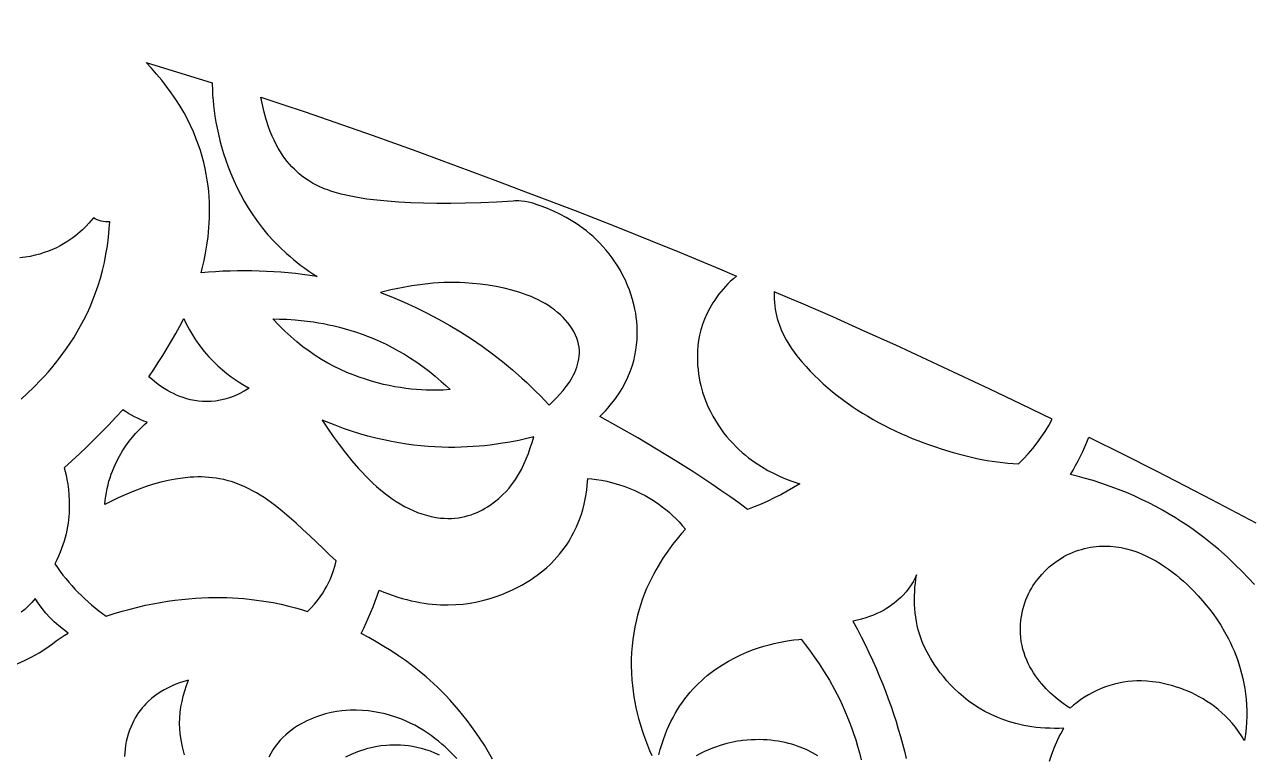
# Model space of a CAD drawing. Extents: x -570 to 570, y -570 to 570.
# Drawn here: x 131.3 to 225.3, y 405.8 to 461.7 of the extents above; entities that cross this region are included whole.
import ezdxf

# ---------------------------------------------------------------- set-up
doc = ezdxf.new("R2010")
doc.units = 0
doc.layers.add('LAYER_1', color=18, linetype='CONTINUOUS')
doc.layers.add('LAYER_2', color=174, linetype='CONTINUOUS')

msp = doc.modelspace()

# ---------------------------------------------------------------- linework, layer by layer
at = {"layer": 'LAYER_1'}
for points in [[(140.624, 458.769), (145.683, 457.212), (145.7, 456.583), (145.72, 456.234), (145.749, 455.863), (145.788, 455.473), (145.838, 455.063), (145.899, 454.637), (145.972, 454.195), (146.059, 453.738), (146.16, 453.268), (146.276, 452.786), (146.407, 452.294), (146.556, 451.793), (146.722, 451.284), (146.907, 450.769), (147.111, 450.249), (147.335, 449.725), (147.58, 449.2), (147.848, 448.673), (148.138, 448.147), (148.452, 447.622), (148.79, 447.101), (149.154, 446.585), (149.544, 446.074), (149.961, 445.571), (150.407, 445.076), (150.881, 444.592), (151.385, 444.119), (151.649, 443.887), (151.92, 443.659), (152.199, 443.434), (152.486, 443.213), (152.782, 442.995), (153.085, 442.782), (153.397, 442.573), (153.717, 442.368), (153.167, 442.449), (152.616, 442.521), (152.063, 442.585), (151.51, 442.641), (150.955, 442.689), (150.399, 442.728), (149.842, 442.759), (149.286, 442.782), (148.728, 442.795), (148.171, 442.801), (147.614, 442.797), (147.057, 442.785), (146.501, 442.765), (145.946, 442.735), (145.391, 442.697), (144.838, 442.649), (144.946, 443.091), (145.06, 443.591), (145.173, 444.148), (145.277, 444.757), (145.367, 445.415), (145.436, 446.118), (145.461, 446.486), (145.478, 446.864), (145.486, 447.251), (145.485, 447.648), (145.474, 448.053), (145.452, 448.467), (145.418, 448.889), (145.371, 449.318), (145.311, 449.755), (145.237, 450.197), (145.147, 450.647), (145.042, 451.102), (144.92, 451.562), (144.78, 452.027), (144.622, 452.497), (144.445, 452.97), (144.248, 453.447), (144.03, 453.928), (143.791, 454.411), (143.529, 454.896), (143.222, 455.418), (142.895, 455.928), (142.551, 456.428), (142.191, 456.916), (141.817, 457.394), (141.429, 457.862), (141.031, 458.32)], [(149.411, 456.102), (151.09, 455.547), (152.798, 454.973), (155.081, 454.19), (157.936, 453.188), (161.359, 451.96), (163.282, 451.258), (165.347, 450.495), (167.551, 449.672), (169.896, 448.786), (173.478, 447.411), (176.601, 446.189), (179.267, 445.125), (181.48, 444.225), (184.551, 442.944), (185.835, 442.396), (185.609, 442.198), (185.395, 441.998), (185.191, 441.797), (184.998, 441.594), (184.814, 441.39), (184.641, 441.185), (184.477, 440.979), (184.322, 440.772), (184.177, 440.564), (184.041, 440.356), (183.795, 439.938), (183.581, 439.52), (183.399, 439.103), (183.246, 438.688), (183.122, 438.277), (183.022, 437.869), (182.947, 437.467), (182.894, 437.072), (182.862, 436.685), (182.847, 436.306), (182.85, 435.939), (182.867, 435.582), (182.898, 435.238), (182.939, 434.908), (182.99, 434.593), (183.048, 434.294), (183.112, 434.012), (183.25, 433.505), (183.389, 433.081), (183.514, 432.75), (183.663, 432.405), (183.842, 432.034), (184.03, 431.678), (184.227, 431.338), (184.432, 431.012), (184.644, 430.701), (184.863, 430.403), (185.089, 430.119), (185.319, 429.849), (185.554, 429.591), (185.793, 429.346), (186.036, 429.114), (186.281, 428.893), (186.528, 428.684), (186.776, 428.487), (187.025, 428.3), (187.274, 428.124), (187.769, 427.803), (188.256, 427.52), (188.729, 427.273), (189.182, 427.06), (189.611, 426.876), (190.011, 426.721), (190.697, 426.482), (190.219, 426.194), (189.733, 425.919), (189.241, 425.655), (188.741, 425.404), (188.236, 425.165), (187.724, 424.94), (187.208, 424.727), (186.687, 424.527), (186.013, 425.02), (185.334, 425.506), (184.65, 425.984), (183.96, 426.456), (183.266, 426.92), (182.567, 427.378), (181.156, 428.276), (179.731, 429.15), (178.293, 430.003), (176.844, 430.837), (175.387, 431.653), (175.6, 431.866), (175.803, 432.079), (175.996, 432.293), (176.18, 432.507), (176.519, 432.938), (176.821, 433.369), (177.089, 433.8), (177.324, 434.23), (177.528, 434.658), (177.703, 435.083), (177.849, 435.503), (177.97, 435.918), (178.067, 436.327), (178.14, 436.729), (178.193, 437.123), (178.227, 437.507), (178.243, 437.881), (178.244, 438.244), (178.231, 438.594), (178.205, 438.932), (178.168, 439.254), (178.123, 439.562), (178.071, 439.853), (178.013, 440.126), (177.887, 440.617), (177.76, 441.026), (177.645, 441.346), (177.507, 441.682), (177.333, 442.075), (177.148, 442.453), (176.953, 442.815), (176.748, 443.162), (176.535, 443.493), (176.313, 443.81), (176.085, 444.113), (175.85, 444.401), (175.609, 444.676), (175.364, 444.938), (175.114, 445.186), (174.861, 445.422), (174.606, 445.645), (174.348, 445.856), (174.089, 446.056), (173.83, 446.244), (173.571, 446.421), (173.313, 446.587), (172.804, 446.889), (172.307, 447.152), (171.831, 447.379), (171.379, 447.572), (170.958, 447.734), (170.575, 447.867), (170.235, 447.975), (169.911, 448.062), (169.623, 448.118), (169.374, 448.149), (169.163, 448.162), (168.865, 448.153), (168.738, 448.139), (167.475, 448.068), (166.259, 448.015), (165.091, 447.98), (163.97, 447.963), (162.899, 447.963), (161.877, 447.979), (160.906, 448.012), (159.985, 448.062), (159.117, 448.127), (158.301, 448.207), (157.538, 448.303), (156.829, 448.413), (156.175, 448.538), (155.576, 448.678), (155.034, 448.831), (154.784, 448.913), (154.548, 448.998), (154.349, 449.065), (154.168, 449.132), (153.941, 449.227), (153.675, 449.353), (153.376, 449.514), (153.051, 449.713), (152.705, 449.954), (152.527, 450.091), (152.347, 450.241), (152.164, 450.402), (151.981, 450.577), (151.797, 450.765), (151.614, 450.966), (151.433, 451.182), (151.254, 451.412), (151.078, 451.658), (150.906, 451.919), (150.739, 452.196), (150.577, 452.489), (150.421, 452.8), (150.273, 453.128), (150.132, 453.473), (150, 453.837), (149.826, 454.395), (149.676, 454.961)], [(158.585, 441.151), (159.49, 440.796), (160.387, 440.414), (161.276, 440.006), (162.154, 439.571), (163.021, 439.111), (163.876, 438.626), (164.717, 438.117), (165.544, 437.583), (166.355, 437.026), (167.149, 436.447), (167.924, 435.845), (168.681, 435.221), (169.416, 434.575), (169.776, 434.245), (170.131, 433.909), (170.479, 433.568), (170.822, 433.222), (171.159, 432.872), (171.49, 432.516), (171.858, 432.863), (172.081, 433.088), (172.32, 433.344), (172.565, 433.63), (172.809, 433.943), (173.044, 434.282), (173.156, 434.459), (173.262, 434.643), (173.362, 434.831), (173.455, 435.025), (173.539, 435.223), (173.614, 435.426), (173.678, 435.633), (173.731, 435.843), (173.771, 436.057), (173.798, 436.275), (173.811, 436.496), (173.808, 436.719), (173.789, 436.945), (173.752, 437.173), (173.696, 437.403), (173.621, 437.635), (173.526, 437.868), (173.409, 438.103), (173.264, 438.349), (173.107, 438.586), (172.936, 438.812), (172.754, 439.029), (172.559, 439.237), (172.354, 439.435), (172.139, 439.623), (171.913, 439.803), (171.678, 439.974), (171.435, 440.136), (171.183, 440.29), (170.924, 440.436), (170.658, 440.573), (170.385, 440.702), (170.107, 440.824), (169.823, 440.938), (169.535, 441.045), (169.242, 441.145), (168.648, 441.323), (168.044, 441.475), (167.435, 441.601), (166.826, 441.704), (166.222, 441.785), (165.627, 441.844), (165.045, 441.885), (164.639, 441.902), (164.232, 441.909), (163.825, 441.908), (163.418, 441.897), (163.01, 441.877), (162.603, 441.848), (162.196, 441.811), (161.79, 441.767), (160.98, 441.654), (160.175, 441.512), (159.376, 441.344)], [(188.731, 441.197), (188.728, 440.918), (188.736, 440.645), (188.753, 440.38), (188.78, 440.121), (188.815, 439.868), (188.859, 439.623), (188.911, 439.383), (188.97, 439.151), (189.035, 438.925), (189.107, 438.705), (189.267, 438.285), (189.446, 437.891), (189.639, 437.522), (189.842, 437.179), (190.05, 436.86), (190.26, 436.567), (190.468, 436.298), (190.858, 435.835), (191.186, 435.468), (191.5, 435.127), (191.824, 434.794), (192.156, 434.47), (192.497, 434.153), (192.847, 433.844), (193.204, 433.543), (193.569, 433.251), (193.941, 432.966), (194.32, 432.689), (194.706, 432.42), (195.098, 432.158), (195.496, 431.905), (195.9, 431.659), (196.31, 431.421), (196.724, 431.191), (197.143, 430.969), (197.567, 430.754), (197.995, 430.547), (198.427, 430.347), (198.862, 430.156), (199.301, 429.971), (199.742, 429.795), (200.186, 429.626), (200.632, 429.464), (201.08, 429.31), (201.53, 429.163), (202.434, 428.892), (203.34, 428.651), (204.246, 428.439), (204.641, 428.358), (205.037, 428.286), (205.435, 428.222), (205.834, 428.167), (206.635, 428.078), (207.438, 428.015), (207.819, 428.393), (208.186, 428.786), (208.537, 429.195), (208.871, 429.619), (209.187, 430.055), (209.485, 430.504), (209.763, 430.964), (210.021, 431.435), (207.639, 432.593), (205.25, 433.739), (202.855, 434.872), (200.454, 435.991), (198.047, 437.098), (195.634, 438.191), (193.215, 439.27), (190.79, 440.336), (189.762, 440.771)], [(143.51, 439.152), (143.65, 438.855), (143.794, 438.568), (143.944, 438.291), (144.097, 438.024), (144.254, 437.767), (144.415, 437.519), (144.744, 437.05), (145.083, 436.617), (145.427, 436.218), (145.774, 435.852), (146.12, 435.517), (146.464, 435.212), (146.8, 434.937), (147.128, 434.688), (147.442, 434.466), (147.741, 434.268), (148.021, 434.094), (148.514, 433.81), (148.131, 433.578), (147.754, 433.379), (147.381, 433.212), (147.014, 433.075), (146.653, 432.967), (146.298, 432.886), (145.951, 432.831), (145.611, 432.798), (145.278, 432.788), (144.954, 432.798), (144.639, 432.826), (144.333, 432.871), (144.036, 432.931), (143.75, 433.005), (143.474, 433.09), (143.209, 433.186), (142.955, 433.289), (142.714, 433.4), (142.485, 433.515), (142.269, 433.634), (141.876, 433.874), (141.541, 434.106), (141.266, 434.318), (141.055, 434.496), (140.839, 434.694), (141.204, 435.232), (141.561, 435.775), (141.91, 436.324), (142.249, 436.878), (142.579, 437.439), (142.9, 438.004), (143.21, 438.575)], [(150.342, 439.122), (150.848, 439.111), (151.416, 439.088), (152.042, 439.046), (152.72, 438.98), (153.447, 438.885), (153.827, 438.825), (154.217, 438.756), (154.617, 438.676), (155.025, 438.586), (155.442, 438.484), (155.867, 438.37), (156.299, 438.243), (156.738, 438.103), (157.183, 437.949), (157.633, 437.779), (158.087, 437.594), (158.547, 437.393), (159.009, 437.175), (159.475, 436.94), (159.943, 436.686), (160.412, 436.413), (160.883, 436.12), (161.355, 435.807), (161.826, 435.473), (162.297, 435.118), (162.766, 434.74), (163.234, 434.338), (163.578, 434.022), (163.919, 433.701), (163.378, 433.668), (162.761, 433.654), (162.076, 433.667), (161.711, 433.685), (161.331, 433.713), (160.937, 433.75), (160.531, 433.797), (160.114, 433.856), (159.686, 433.927), (159.249, 434.011), (158.803, 434.108), (158.349, 434.22), (157.888, 434.348), (157.422, 434.492), (156.95, 434.652), (156.474, 434.83), (155.995, 435.027), (155.514, 435.243), (155.032, 435.479), (154.549, 435.736), (154.067, 436.015), (153.586, 436.316), (153.108, 436.641), (152.634, 436.99), (152.163, 437.363), (151.698, 437.762), (151.239, 438.188), (150.786, 438.641)], [(133.638, 420.363), (133.834, 420.071), (134.038, 419.784), (134.25, 419.503), (134.469, 419.227), (134.695, 418.956), (134.929, 418.69), (135.169, 418.43), (135.415, 418.176), (135.667, 417.927), (135.924, 417.683), (136.454, 417.214), (137.002, 416.767), (137.565, 416.345), (138.184, 416.548), (138.794, 416.732), (139.396, 416.9), (139.99, 417.051), (140.575, 417.185), (141.15, 417.305), (141.716, 417.409), (142.273, 417.499), (142.819, 417.576), (143.355, 417.639), (143.881, 417.69), (144.396, 417.73), (144.901, 417.758), (145.394, 417.776), (145.876, 417.783), (146.345, 417.782), (146.803, 417.771), (147.249, 417.753), (147.683, 417.727), (148.103, 417.694), (148.905, 417.61), (149.654, 417.507), (150.346, 417.388), (150.98, 417.258), (151.555, 417.124), (152.067, 416.988), (152.53, 416.853), (152.991, 416.713), (153.27, 416.994), (153.524, 417.275), (153.755, 417.556), (153.964, 417.835), (154.153, 418.112), (154.322, 418.384), (154.472, 418.65), (154.605, 418.91), (154.722, 419.162), (154.824, 419.404), (154.989, 419.855), (155.107, 420.252), (155.19, 420.586), (154.682, 421.05), (154.174, 421.527), (153.153, 422.502), (152.637, 422.99), (152.116, 423.472), (151.587, 423.942), (151.049, 424.397), (150.501, 424.831), (150.223, 425.039), (149.942, 425.239), (149.657, 425.432), (149.369, 425.617), (149.078, 425.793), (148.782, 425.959), (148.483, 426.115), (148.179, 426.261), (147.87, 426.395), (147.558, 426.518), (147.24, 426.628), (146.917, 426.725), (146.59, 426.808), (146.256, 426.876), (145.979, 426.922), (145.7, 426.958), (145.42, 426.985), (145.139, 427.003), (144.858, 427.012), (144.576, 427.012), (144.293, 427.004), (144.011, 426.988), (143.445, 426.934), (142.879, 426.851), (142.315, 426.741), (141.752, 426.606), (141.193, 426.45), (140.639, 426.273), (140.089, 426.079), (139.546, 425.868), (139.01, 425.644), (138.482, 425.409), (137.963, 425.164), (137.455, 424.912), (137.488, 425.228), (137.53, 425.536), (137.581, 425.836), (137.64, 426.128), (137.707, 426.411), (137.782, 426.688), (137.863, 426.956), (137.95, 427.216), (138.044, 427.469), (138.143, 427.714), (138.355, 428.181), (138.583, 428.617), (138.822, 429.023), (139.07, 429.398), (139.322, 429.744), (139.575, 430.06), (139.824, 430.347), (140.066, 430.605), (140.296, 430.833), (140.512, 431.033), (140.708, 431.205), (140.463, 431.299), (140.219, 431.4), (139.978, 431.508), (139.741, 431.624), (139.508, 431.748), (139.279, 431.879), (139.056, 432.018), (138.838, 432.166), (138.306, 431.583), (137.765, 431.008), (137.216, 430.44), (136.659, 429.879), (136.095, 429.326), (135.524, 428.781), (134.946, 428.243), (134.361, 427.713), (134.495, 427.151), (134.561, 426.82), (134.623, 426.457), (134.675, 426.066), (134.715, 425.647), (134.739, 425.203), (134.744, 424.735), (134.725, 424.245), (134.679, 423.735), (134.645, 423.474), (134.603, 423.208), (134.553, 422.937), (134.493, 422.664), (134.424, 422.386), (134.345, 422.105), (134.256, 421.821), (134.155, 421.534), (134.044, 421.245), (133.921, 420.953), (133.786, 420.659)], [(154.114, 431.361), (154.529, 430.743), (154.963, 430.118), (155.418, 429.493), (155.893, 428.872), (156.387, 428.261), (156.902, 427.667), (157.166, 427.378), (157.436, 427.095), (157.711, 426.818), (157.991, 426.55), (158.276, 426.29), (158.566, 426.038), (158.861, 425.797), (159.162, 425.566), (159.467, 425.346), (159.778, 425.138), (160.093, 424.943), (160.414, 424.761), (160.74, 424.593), (161.071, 424.439), (161.408, 424.302), (161.749, 424.18), (162.096, 424.076), (162.448, 423.989), (162.805, 423.92), (163.168, 423.87), (163.456, 423.846), (163.738, 423.837), (164.013, 423.841), (164.282, 423.859), (164.544, 423.89), (164.799, 423.932), (165.048, 423.986), (165.289, 424.05), (165.524, 424.124), (165.752, 424.207), (165.973, 424.298), (166.186, 424.396), (166.393, 424.501), (166.593, 424.613), (166.785, 424.73), (166.971, 424.851), (167.32, 425.105), (167.64, 425.368), (167.931, 425.636), (168.191, 425.902), (168.422, 426.16), (168.621, 426.405), (168.79, 426.63), (168.928, 426.831), (169.16, 427.208), (169.372, 427.597), (169.566, 427.996), (169.742, 428.404), (169.904, 428.819), (170.053, 429.239), (170.19, 429.662), (170.317, 430.087), (169.775, 429.955), (169.167, 429.819), (168.496, 429.687), (167.763, 429.564), (166.972, 429.456), (166.555, 429.409), (166.124, 429.369), (165.68, 429.335), (165.222, 429.309), (164.752, 429.291), (164.27, 429.282), (163.775, 429.282), (163.268, 429.294), (162.75, 429.316), (162.22, 429.351), (161.679, 429.398), (161.128, 429.459), (160.566, 429.534), (159.994, 429.624), (159.413, 429.73), (158.822, 429.853), (158.222, 429.992), (157.613, 430.15), (156.995, 430.326), (156.369, 430.522), (155.736, 430.738), (155.095, 430.975)], [(224.751, 406.819), (224.529, 407.178), (224.297, 407.518), (224.056, 407.841), (223.806, 408.146), (223.548, 408.433), (223.283, 408.705), (223.012, 408.96), (222.735, 409.199), (222.453, 409.423), (222.168, 409.632), (221.879, 409.827), (221.588, 410.008), (221.296, 410.175), (221.003, 410.33), (220.71, 410.472), (220.418, 410.601), (220.127, 410.719), (219.839, 410.826), (219.555, 410.923), (219.274, 411.008), (218.729, 411.151), (218.209, 411.258), (217.722, 411.333), (217.273, 411.379), (216.87, 411.401), (216.519, 411.401), (216.172, 411.382), (215.825, 411.347), (215.478, 411.294), (215.131, 411.226), (214.787, 411.142), (214.446, 411.042), (214.109, 410.928), (213.776, 410.799), (213.449, 410.657), (213.128, 410.501), (212.815, 410.331), (212.511, 410.15), (212.216, 409.956), (211.93, 409.75), (211.656, 409.533), (211.395, 409.305), (211.151, 409.465), (210.873, 409.66), (210.567, 409.891), (210.243, 410.157), (209.907, 410.457), (209.567, 410.793), (209.23, 411.163), (209.066, 411.361), (208.905, 411.568), (208.749, 411.784), (208.599, 412.008), (208.455, 412.24), (208.319, 412.482), (208.192, 412.731), (208.074, 412.99), (207.966, 413.257), (207.87, 413.532), (207.787, 413.816), (207.716, 414.109), (207.66, 414.41), (207.62, 414.719), (207.595, 415.037), (207.588, 415.364), (207.598, 415.699), (207.628, 416.042), (207.666, 416.322), (207.716, 416.594), (207.775, 416.857), (207.845, 417.113), (207.923, 417.36), (208.01, 417.599), (208.106, 417.829), (208.209, 418.052), (208.318, 418.267), (208.434, 418.474), (208.556, 418.673), (208.682, 418.864), (208.813, 419.048), (208.948, 419.223), (209.228, 419.552), (209.515, 419.851), (209.806, 420.12), (210.096, 420.36), (210.38, 420.571), (210.654, 420.754), (210.912, 420.909), (211.149, 421.037), (211.362, 421.138), (211.593, 421.235), (211.823, 421.323), (212.052, 421.401), (212.28, 421.47), (212.506, 421.53), (212.731, 421.582), (212.955, 421.625), (213.177, 421.66), (213.398, 421.686), (213.617, 421.705), (214.051, 421.72), (214.478, 421.706), (214.898, 421.665), (215.311, 421.599), (215.716, 421.51), (216.112, 421.399), (216.5, 421.268), (216.879, 421.119), (217.248, 420.954), (217.608, 420.774), (217.957, 420.581), (218.296, 420.378), (218.623, 420.165), (218.939, 419.944), (219.244, 419.718), (219.536, 419.488), (219.815, 419.256), (220.081, 419.024), (220.334, 418.793), (220.798, 418.342), (221.203, 417.917), (221.547, 417.534), (221.825, 417.206), (222.076, 416.895), (222.349, 416.533), (222.638, 416.122), (222.937, 415.663), (223.237, 415.158), (223.534, 414.606), (223.678, 414.313), (223.819, 414.01), (223.955, 413.695), (224.086, 413.37), (224.21, 413.034), (224.328, 412.688), (224.437, 412.331), (224.538, 411.964), (224.629, 411.587), (224.71, 411.2), (224.779, 410.804), (224.836, 410.398), (224.88, 409.982), (224.91, 409.557), (224.925, 409.123), (224.925, 408.68), (224.908, 408.228), (224.874, 407.767), (224.822, 407.297)]]:
    msp.add_lwpolyline(points, close=True, dxfattribs=at)
for points in [[(131.044, 432.98), (131.516, 433.408), (132.026, 433.895), (132.564, 434.443), (132.841, 434.74), (133.121, 435.053), (133.403, 435.381), (133.687, 435.724), (133.97, 436.084), (134.253, 436.459), (134.533, 436.85), (134.81, 437.258), (135.082, 437.681), (135.348, 438.121), (135.607, 438.578), (135.857, 439.05), (136.099, 439.54), (136.33, 440.046), (136.549, 440.57), (136.755, 441.11), (136.947, 441.667), (137.124, 442.241), (137.285, 442.833), (137.428, 443.442), (137.552, 444.069), (137.656, 444.713), (137.739, 445.376), (137.8, 446.055), (137.836, 446.565), (137.675, 446.551), (137.511, 446.554), (137.346, 446.572), (137.183, 446.605), (137.023, 446.652), (136.869, 446.712), (136.723, 446.786), (136.585, 446.873), (136.412, 446.652), (136.244, 446.453), (136.021, 446.211), (135.741, 445.935), (135.404, 445.637), (135.214, 445.483), (135.009, 445.328), (134.789, 445.172), (134.554, 445.018), (134.304, 444.866), (134.039, 444.718), (133.758, 444.576), (133.462, 444.44), (133.15, 444.313), (132.823, 444.195), (132.48, 444.087), (132.12, 443.992), (131.745, 443.91), (131.353, 443.843), (130.945, 443.793)], [(225.517, 418.783), (225.074, 419.259), (224.579, 419.773), (224.028, 420.318), (223.421, 420.889), (222.755, 421.477), (222.4, 421.776), (222.029, 422.077), (221.642, 422.379), (221.24, 422.682), (220.822, 422.985), (220.388, 423.287), (219.937, 423.586), (219.469, 423.883), (218.984, 424.176), (218.483, 424.465), (217.963, 424.748), (217.427, 425.026), (216.872, 425.297), (216.299, 425.56), (215.708, 425.814), (215.098, 426.06), (214.47, 426.295), (213.822, 426.519), (213.155, 426.732), (212.469, 426.932), (211.944, 427.07), (211.417, 427.204), (211.624, 427.544), (211.822, 427.89), (212.012, 428.241), (212.194, 428.596), (212.367, 428.956), (212.531, 429.32), (212.685, 429.687), (212.831, 430.058), (215.521, 428.728), (217.984, 427.486), (220.223, 426.338), (222.24, 425.287), (225.617, 423.498)], [(167.164, 405.393), (166.854, 405.936), (166.538, 406.459), (166.215, 406.962), (165.887, 407.446), (165.557, 407.909), (165.224, 408.353), (164.89, 408.777), (164.558, 409.181), (164.227, 409.566), (163.899, 409.931), (163.576, 410.276), (163.258, 410.601), (162.948, 410.907), (162.645, 411.194), (162.071, 411.708), (161.546, 412.145), (161.024, 412.552), (160.489, 412.944), (159.945, 413.322), (159.39, 413.687), (158.828, 414.039), (158.257, 414.378), (157.681, 414.705), (157.098, 415.021), (157.295, 415.425), (157.485, 415.833), (157.668, 416.244), (157.843, 416.658), (158.011, 417.076), (158.172, 417.496), (158.324, 417.919), (158.469, 418.345), (158.832, 418.195), (159.19, 418.057), (159.545, 417.931), (159.896, 417.816), (160.242, 417.712), (160.584, 417.619), (160.922, 417.536), (161.256, 417.464), (161.586, 417.402), (161.911, 417.349), (162.232, 417.306), (162.548, 417.271), (162.86, 417.245), (163.167, 417.228), (163.47, 417.219), (163.768, 417.217), (164.35, 417.236), (164.913, 417.283), (165.457, 417.355), (165.98, 417.45), (166.483, 417.565), (166.966, 417.697), (167.427, 417.846), (167.867, 418.007), (168.285, 418.179), (168.681, 418.36), (169.054, 418.546), (169.404, 418.736), (169.731, 418.926), (170.034, 419.116), (170.313, 419.301), (170.567, 419.481), (171, 419.811), (171.33, 420.088), (171.553, 420.292), (171.668, 420.404), (171.888, 420.632), (172.096, 420.862), (172.293, 421.093), (172.478, 421.325), (172.652, 421.558), (172.815, 421.792), (172.968, 422.026), (173.111, 422.259), (173.245, 422.492), (173.369, 422.724), (173.59, 423.184), (173.779, 423.636), (173.938, 424.077), (174.069, 424.506), (174.176, 424.918), (174.26, 425.312), (174.326, 425.684), (174.376, 426.032), (174.412, 426.354), (174.455, 426.906), (174.765, 426.874), (175.113, 426.828), (175.497, 426.765), (175.912, 426.682), (176.354, 426.576), (176.819, 426.444), (177.305, 426.282), (177.807, 426.088), (178.062, 425.978), (178.32, 425.859), (178.581, 425.73), (178.843, 425.591), (179.106, 425.441), (179.369, 425.281), (179.633, 425.11), (179.897, 424.928), (180.16, 424.733), (180.422, 424.526), (180.682, 424.307), (180.94, 424.074), (181.195, 423.828), (181.447, 423.569), (181.696, 423.295), (181.94, 423.006), (181.635, 422.671), (181.303, 422.282), (180.949, 421.838), (180.582, 421.341), (180.209, 420.791), (180.023, 420.496), (179.838, 420.189), (179.655, 419.869), (179.476, 419.536), (179.3, 419.19), (179.129, 418.832), (178.965, 418.461), (178.807, 418.078), (178.656, 417.682), (178.515, 417.274), (178.383, 416.854), (178.262, 416.422), (178.152, 415.978), (178.054, 415.522), (177.97, 415.055), (177.9, 414.575), (177.845, 414.084), (177.806, 413.581), (177.784, 413.067), (177.78, 412.542), (177.795, 412.005), (177.829, 411.457), (177.869, 411.032), (177.921, 410.608), (177.985, 410.185), (178.06, 409.763), (178.146, 409.343), (178.242, 408.925), (178.349, 408.508), (178.466, 408.094), (178.593, 407.683), (178.729, 407.275), (178.875, 406.871), (179.029, 406.47), (179.192, 406.073), (179.364, 405.68)], [(209.828, 405.248), (209.998, 405.772), (210.206, 406.324), (210.454, 406.902), (210.562, 407.126), (210.679, 407.345), (210.931, 407.774), (210.558, 407.76), (210.193, 407.757), (209.835, 407.763), (209.485, 407.778), (209.142, 407.803), (208.808, 407.836), (208.48, 407.878), (208.16, 407.928), (207.848, 407.986), (207.543, 408.051), (207.245, 408.124), (206.954, 408.204), (206.67, 408.29), (206.393, 408.383), (206.124, 408.481), (205.861, 408.586), (205.355, 408.81), (204.877, 409.054), (204.425, 409.315), (203.999, 409.591), (203.597, 409.878), (203.221, 410.175), (202.869, 410.479), (202.54, 410.788), (202.235, 411.099), (201.952, 411.411), (201.691, 411.719), (201.452, 412.023), (201.233, 412.319), (201.036, 412.606), (200.858, 412.88), (200.7, 413.139), (200.439, 413.605), (200.25, 413.982), (200.128, 414.253), (200.069, 414.397), (199.958, 414.698), (199.859, 415.005), (199.772, 415.317), (199.697, 415.632), (199.633, 415.951), (199.58, 416.272), (199.538, 416.596), (199.508, 416.922), (199.488, 417.248), (199.479, 417.575), (199.481, 417.902), (199.493, 418.228), (199.516, 418.553), (199.549, 418.876), (199.593, 419.196), (199.646, 419.513), (199.565, 419.338), (199.485, 419.179), (199.374, 418.982), (199.231, 418.752), (199.052, 418.497), (198.836, 418.223), (198.579, 417.937), (198.435, 417.791), (198.279, 417.644), (198.112, 417.498), (197.934, 417.353), (197.743, 417.209), (197.54, 417.068), (197.325, 416.93), (197.096, 416.797), (196.854, 416.668), (196.599, 416.546), (196.329, 416.43), (196.045, 416.322), (195.747, 416.222), (195.433, 416.131), (195.105, 416.05), (194.76, 415.979), (195.087, 415.375), (195.401, 414.772), (195.702, 414.171), (195.991, 413.572), (196.267, 412.975), (196.532, 412.379), (196.784, 411.786), (197.025, 411.195), (197.255, 410.607), (197.473, 410.021), (197.681, 409.438), (197.877, 408.858), (198.064, 408.281), (198.24, 407.706), (198.405, 407.135), (198.561, 406.568), (198.707, 406.003), (198.844, 405.443)], [(130.745, 412.696), (131.319, 412.958), (131.879, 413.244), (132.422, 413.553), (132.948, 413.886), (133.203, 414.06), (133.453, 414.241), (133.746, 414.455), (134.042, 414.663), (134.345, 414.863), (134.655, 415.049), (134.286, 415.319), (133.93, 415.609), (133.588, 415.917), (133.262, 416.242), (132.953, 416.584), (132.661, 416.94), (132.39, 417.31), (132.139, 417.692), (131.871, 417.394), (131.599, 417.121), (131.325, 416.872), (131.049, 416.646)], [(179.909, 405.742), (180.012, 406.14), (180.125, 406.526), (180.247, 406.9), (180.378, 407.262), (180.518, 407.612), (180.665, 407.951), (180.821, 408.279), (180.984, 408.596), (181.153, 408.902), (181.33, 409.198), (181.512, 409.483), (181.701, 409.758), (181.895, 410.022), (182.095, 410.277), (182.299, 410.522), (182.508, 410.757), (182.721, 410.984), (182.938, 411.201), (183.158, 411.409), (183.382, 411.608), (183.608, 411.799), (183.836, 411.982), (184.299, 412.322), (184.767, 412.631), (185.237, 412.911), (185.706, 413.162), (186.172, 413.387), (186.632, 413.586), (187.083, 413.762), (187.521, 413.915), (187.945, 414.048), (188.35, 414.162), (188.736, 414.258), (189.097, 414.338), (189.738, 414.456), (190.25, 414.527), (190.611, 414.564), (190.798, 414.578), (191.105, 414.183), (191.441, 413.738), (191.802, 413.241), (192.18, 412.692), (192.569, 412.091), (192.965, 411.438), (193.36, 410.731), (193.555, 410.358), (193.749, 409.971), (193.939, 409.57), (194.125, 409.156), (194.307, 408.729), (194.484, 408.287), (194.654, 407.832), (194.818, 407.363), (194.974, 406.88), (195.122, 406.384), (195.261, 405.873), (195.39, 405.348)], [(143.562, 405.72), (143.478, 406.036), (143.407, 406.336), (143.302, 406.886), (143.238, 407.356), (143.204, 407.73), (143.189, 408.131), (143.202, 408.555), (143.238, 408.978), (143.297, 409.4), (143.376, 409.819), (143.474, 410.234), (143.59, 410.645), (143.723, 411.05), (143.87, 411.448), (143.438, 411.32), (143.184, 411.234), (142.911, 411.132), (142.621, 411.011), (142.319, 410.87), (142.008, 410.707), (141.693, 410.519), (141.377, 410.305), (141.065, 410.062), (140.759, 409.79), (140.61, 409.642), (140.464, 409.486), (140.321, 409.322), (140.183, 409.148), (140.05, 408.966), (139.921, 408.774), (139.798, 408.574), (139.682, 408.363), (139.571, 408.143), (139.468, 407.912), (139.351, 407.616), (139.252, 407.321), (139.169, 407.029), (139.102, 406.74), (139.049, 406.453), (139.011, 406.17), (138.987, 405.89), (138.976, 405.613)], [(164.418, 405.451), (164, 405.89), (163.773, 406.112), (163.534, 406.334), (163.284, 406.556), (163.022, 406.775), (162.748, 406.992), (162.462, 407.205), (162.164, 407.412), (161.854, 407.614), (161.532, 407.807), (161.198, 407.993), (160.852, 408.168), (160.494, 408.333), (160.124, 408.486), (159.742, 408.627), (159.348, 408.753), (158.942, 408.864), (158.523, 408.958), (158.092, 409.036), (157.649, 409.095), (157.194, 409.134), (156.726, 409.153), (156.246, 409.15), (155.953, 409.134), (155.611, 409.1), (155.228, 409.046), (154.81, 408.966), (154.366, 408.859), (153.901, 408.721), (153.664, 408.64), (153.424, 408.549), (153.183, 408.449), (152.942, 408.339), (152.701, 408.219), (152.462, 408.089), (152.224, 407.947), (151.99, 407.794), (151.761, 407.629), (151.536, 407.452), (151.317, 407.262), (151.105, 407.059), (150.901, 406.842), (150.705, 406.612), (150.519, 406.367), (150.344, 406.108), (150.179, 405.833), (150.028, 405.543)], [(155.923, 405.573), (156.361, 405.783), (156.831, 405.974), (157.077, 406.062), (157.332, 406.145), (157.607, 406.23), (157.865, 406.297), (158.195, 406.368), (158.592, 406.433), (159.049, 406.481), (159.298, 406.496), (159.56, 406.504), (159.834, 406.502), (160.12, 406.491), (160.416, 406.468), (160.722, 406.433), (161.037, 406.383), (161.361, 406.319), (161.692, 406.238), (162.03, 406.14), (162.374, 406.024), (162.724, 405.887), (163.078, 405.729)], [(192.072, 405.661), (191.671, 405.89), (191.246, 406.102), (190.798, 406.293), (190.565, 406.381), (190.326, 406.463), (190.081, 406.539), (189.83, 406.608), (189.572, 406.67), (189.309, 406.726), (189.039, 406.774), (188.762, 406.814), (188.48, 406.846), (188.19, 406.87), (187.894, 406.886), (187.592, 406.893), (187.283, 406.89), (186.967, 406.879), (186.645, 406.857), (186.316, 406.826), (186.184, 406.81), (185.929, 406.772), (185.567, 406.705), (185.116, 406.599), (184.862, 406.531), (184.593, 406.449), (184.309, 406.355), (184.014, 406.247), (183.709, 406.123), (183.398, 405.984), (183.08, 405.828), (182.76, 405.654)]]:
    msp.add_lwpolyline(points, dxfattribs=at)
at = {"layer": 'LAYER_2'}
msp.add_lwpolyline([(0, 570, 0.414214), (-570, 0, 0.414214), (0, -570, 0.414214), (570, 0, 0.414214)], format="xyb", close=True, dxfattribs=at)

doc.saveas('drawing.dxf')
